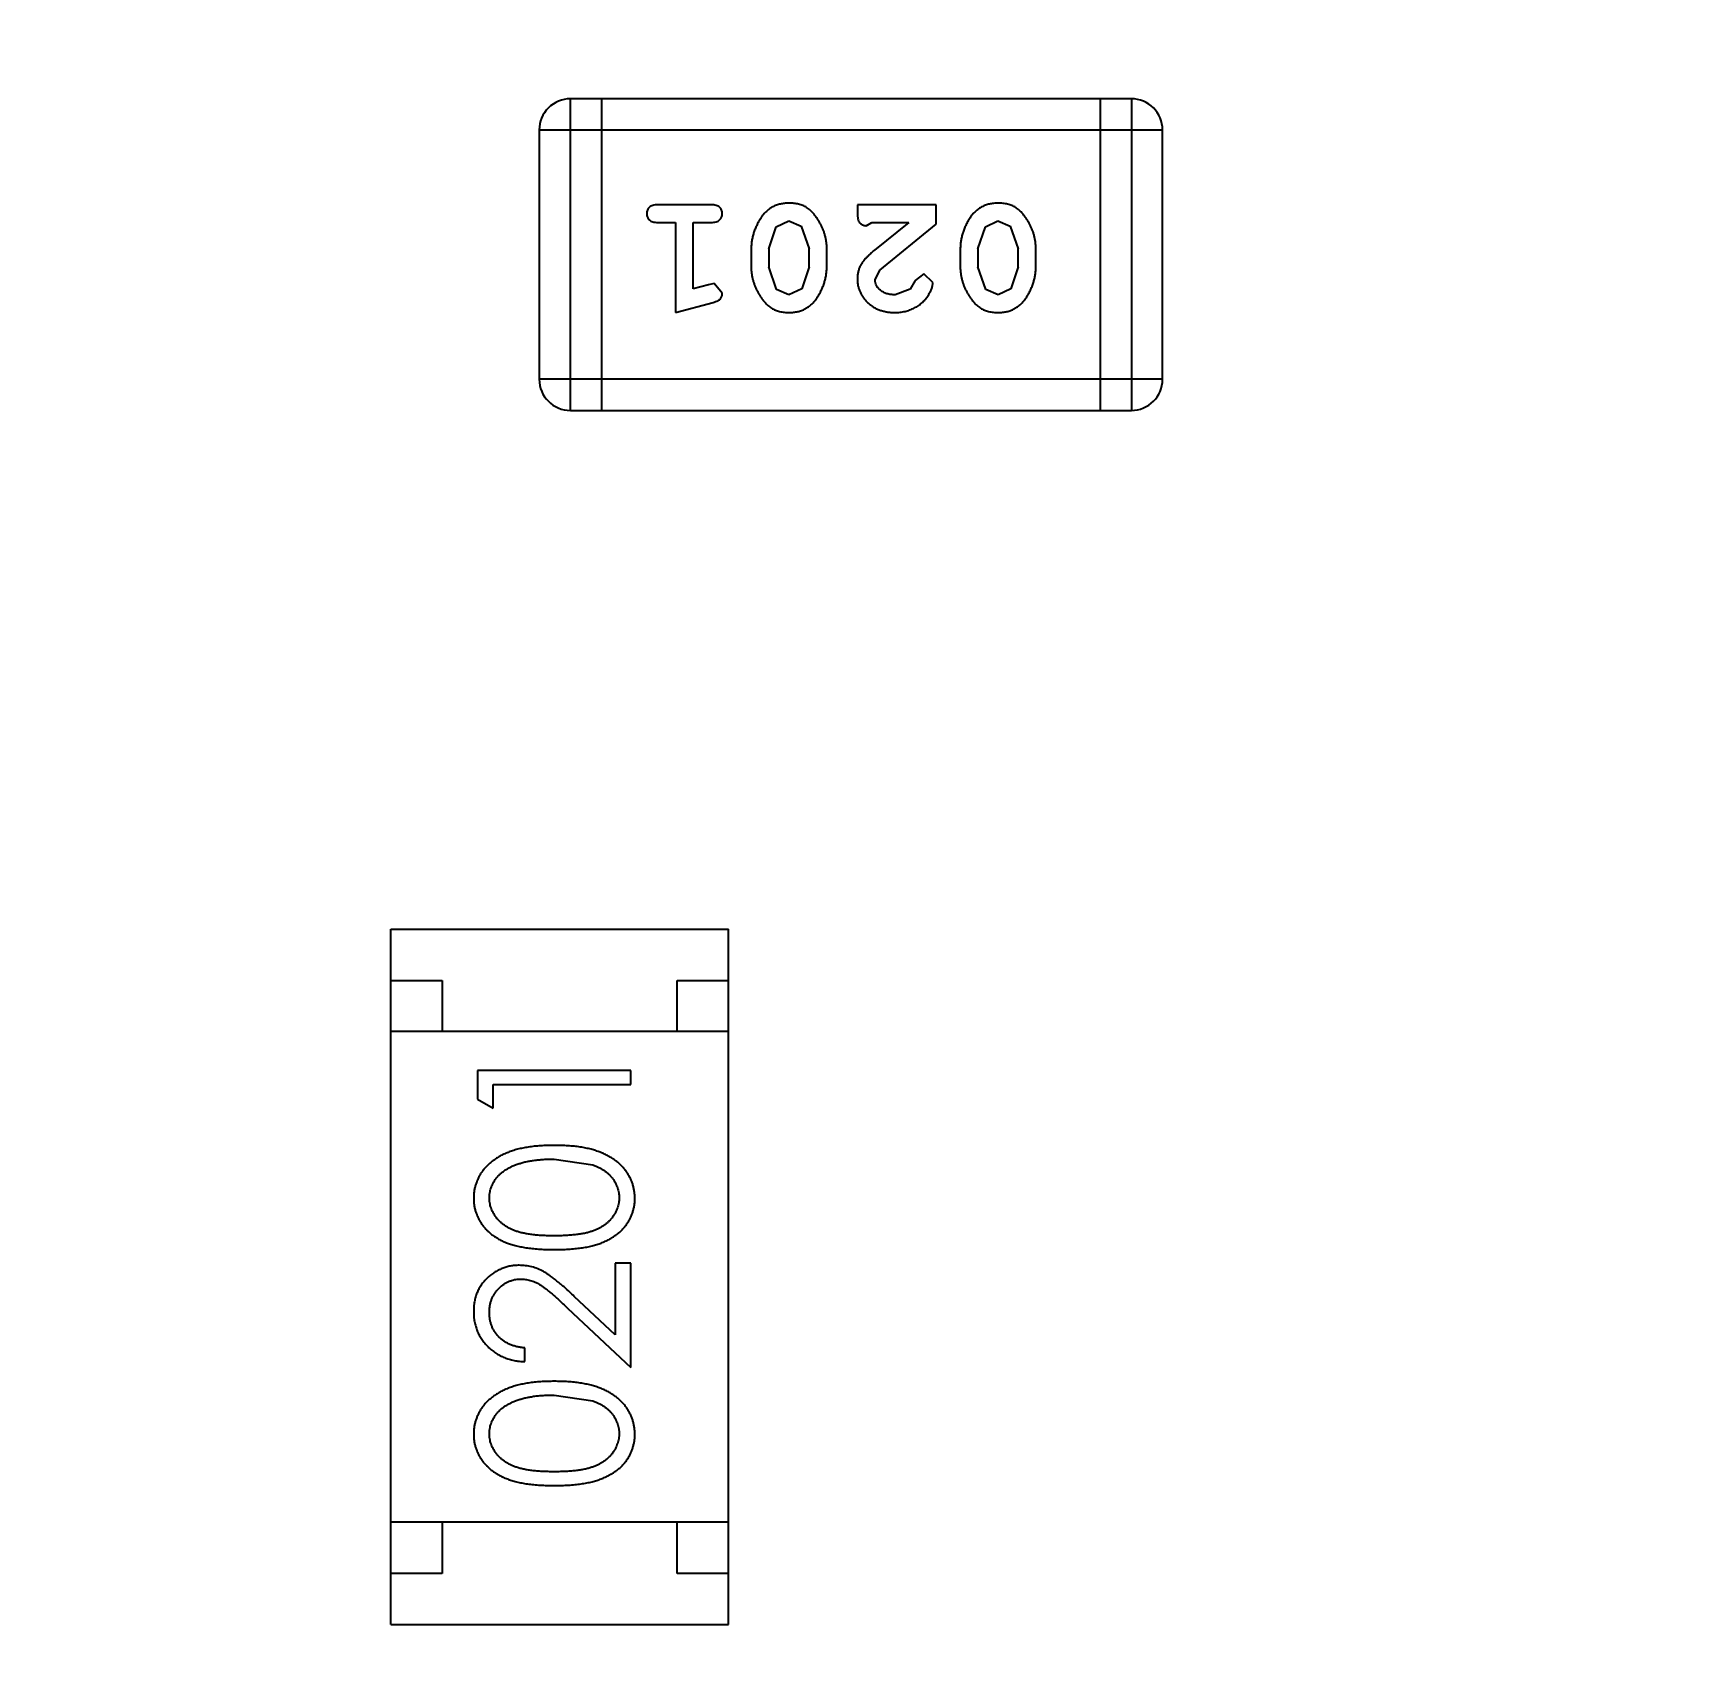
# Model space of a CAD drawing. Header units: inches. Extents: x 246 to 500, y -220 to -17.
# Drawn here: x 464.34 to 465.963, y -95.026 to -93.442 of the extents above; entities that cross this region are included whole.
import ezdxf

# ---------------------------------------------------------------- set-up
doc = ezdxf.new("R2010")
doc.units = ezdxf.units.IN
doc.header["$LTSCALE"] = 1.21
doc.header["$MEASUREMENT"] = 0
doc.header["$PDMODE"] = 3
doc.header["$PDSIZE"] = 0.3125
doc.layers.get('0').update_dxf_attribs({"linetype": 'CONTINUOUS'})
doc.layers.get('Defpoints').update_dxf_attribs({"linetype": 'CONTINUOUS'})
doc.layers.add('DIM', color=3, linetype='CONTINUOUS')
doc.styles.get("Standard").update_dxf_attribs({"font": 'txt', "width": 0.8})
doc.dimstyles.get("Standard").update_dxf_attribs({"dimtxt": 0.15625, "dimasz": 0.1875, "dimexe": 0.125, "dimexo": 0.0625, "dimgap": 0.09, "dimtad": 0, "dimtih": 1, "dimtoh": 1, "dimzin": 4, "dimdsep": 46, "dimtxsty": 'Standard', "dimblk": '_FILLED', "dimblk1": '_FILLED', "dimblk2": '_FILLED', "dimcen": 0.09, "dimazin": 1, "dimtp": 0.01, "dimtm": 0.01, "dimtfac": 1, "dimtofl": 0, "dimtmove": 0, "dimatfit": 3, "dimldrblk": '_FILLED', "dimfxl": 1, "dimtolj": 1, "dimtzin": 4, "dimarcsym": 0})

# ---------------------------------------------------------------- blocks, each defined once
blk = doc.blocks.new('_FILLED')
at = {"color": 0, "linetype": 'ByBlock'}
blk.add_solid([(0, 0), (-1, 0.16667), (-1, -0.16667)], dxfattribs=at)
blk = doc.blocks.new('*D60')
at = {"layer": 'Defpoints', "color": 0}
for p in [(481.9401, -91.8581), (457.6897, -127.8567), (492.1011, -127.8567)]:
    blk.add_point(p, dxfattribs=at)
at = {"layer": 'DIM', "color": 0, "lineweight": -2}
for p, q in [((482.0026, -91.8581), (492.2261, -91.8581)), ((492.1011, -93.8581), (492.1011, -106.8341)), ((492.1011, -125.8567), (492.1011, -112.8807)), ((457.7522, -127.8567), (492.2261, -127.8567))]:
    blk.add_line(p, q, dxfattribs=at)
at = {"layer": 'DIM', "color": 0, "lineweight": -2, "xscale": 2, "yscale": 2, "zscale": 2}
for p, rotation in [((492.1011, -91.8581), 90), ((492.1011, -127.8567), 270)]:
    blk.add_blockref('_FILLED', p, dxfattribs=dict(at, rotation=rotation))
at = {"layer": 'DIM', "color": 0, "insert": (492.1011, -109.8574), "char_height": 2, "attachment_point": 5, "rotation": 90}
blk.add_mtext('\\A1;36.00', dxfattribs=at)

msp = doc.modelspace()

# ---------------------------------------------------------------- linework, layer by layer
at = {"color": 7, "linetype": 'Continuous'}
for p, q in [((464.865, -93.8112), (464.865, -93.5064)), ((465.4137, -93.5064), (464.865, -93.5064)), ((464.8955, -93.5064), (464.8955, -93.8112)), ((465.3832, -93.5064), (465.3832, -93.8112)), ((465.4137, -93.5064), (465.4137, -93.8112)), ((464.8346, -93.5369), (464.8346, -93.7807)), ((464.8346, -93.5369), (465.4442, -93.5369)), ((465.4442, -93.7807), (465.4442, -93.5369)), ((465.0025, -93.61), (464.9506, -93.61)), ((465.1457, -93.61), (465.1457, -93.6179)), ((465.2227, -93.61), (465.1457, -93.61)), ((465.2227, -93.6289), (465.2227, -93.61)), ((464.9506, -93.6273), (464.9679, -93.6273)), ((464.9679, -93.6273), (464.9679, -93.7154)), ((464.9852, -93.6923), (464.9852, -93.6273)), ((464.9852, -93.6273), (465.0025, -93.6273)), ((465.0591, -93.6533), (465.0664, -93.6316)), ((465.0664, -93.6316), (465.0787, -93.6258)), ((465.0787, -93.6258), (465.0908, -93.6311)), ((465.0908, -93.6311), (465.0985, -93.6533)), ((465.1543, -93.6305), (465.1598, -93.6273)), ((465.1598, -93.6273), (465.196, -93.6273)), ((465.196, -93.6273), (465.1624, -93.6544)), ((465.1677, -93.6739), (465.2227, -93.6289)), ((465.2636, -93.6533), (465.2709, -93.6316)), ((465.2709, -93.6316), (465.2832, -93.6258)), ((465.2832, -93.6258), (465.2953, -93.6311)), ((465.2953, -93.6311), (465.303, -93.6533)), ((465.0418, -93.6531), (465.0418, -93.6708)), ((465.0591, -93.6533), (465.0591, -93.6706)), ((465.0985, -93.6706), (465.0985, -93.6533)), ((465.1158, -93.6708), (465.1158, -93.6531)), ((465.2463, -93.6531), (465.2463, -93.6708)), ((465.2636, -93.6533), (465.2636, -93.6706)), ((465.303, -93.6706), (465.303, -93.6533)), ((465.3203, -93.6708), (465.3203, -93.6531)), ((465.0667, -93.6928), (465.0591, -93.6706)), ((465.0985, -93.6706), (465.0912, -93.6923)), ((465.163, -93.6836), (465.1677, -93.6739)), ((465.2108, -93.6777), (465.2023, -93.6842)), ((465.2196, -93.6861), (465.2108, -93.6777)), ((465.2712, -93.6928), (465.2636, -93.6706)), ((465.303, -93.6706), (465.2957, -93.6923)), ((465.0002, -93.6882), (464.9852, -93.6923)), ((465.0056, -93.6871), (465.0002, -93.6882)), ((465.0135, -93.6964), (465.0056, -93.6871)), ((465.0788, -93.6981), (465.0667, -93.6928)), ((465.0912, -93.6923), (465.0788, -93.6981)), ((465.1973, -93.6927), (465.1825, -93.6981)), ((465.2023, -93.6842), (465.1973, -93.6927)), ((465.2834, -93.6981), (465.2712, -93.6928)), ((465.2957, -93.6923), (465.2834, -93.6981)), ((464.9679, -93.7154), (465.0045, -93.7056)), ((465.4442, -93.7807), (464.8346, -93.7807)), ((464.865, -93.8112), (465.4137, -93.8112)), ((464.6895, -94.9987), (464.6895, -94.3187)), ((464.6895, -94.3187), (465.0195, -94.3187)), ((465.0195, -94.9987), (465.0195, -94.3187)), ((464.6895, -94.3687), (464.7395, -94.3687)), ((464.7395, -94.3687), (464.7395, -94.4187)), ((464.9695, -94.4187), (464.9695, -94.3687)), ((464.9695, -94.3687), (465.0195, -94.3687)), ((465.0195, -94.4187), (464.6895, -94.4187)), ((464.7742, -94.4569), (464.7742, -94.4847)), ((464.9242, -94.4569), (464.7742, -94.4569)), ((464.9242, -94.4704), (464.9242, -94.4569)), ((464.7896, -94.4935), (464.7896, -94.4704)), ((464.7896, -94.4704), (464.9242, -94.4704)), ((464.7742, -94.4847), (464.7896, -94.4935)), ((464.8492, -94.5435), (464.8869, -94.5492)), ((464.9088, -94.6454), (464.9088, -94.7152)), ((464.9242, -94.6454), (464.9088, -94.6454)), ((464.9242, -94.7473), (464.9242, -94.6454)), ((464.9088, -94.7152), (464.8688, -94.6777)), ((464.8621, -94.6891), (464.9242, -94.7473)), ((464.8204, -94.7415), (464.8204, -94.7281)), ((464.8492, -94.7742), (464.8869, -94.7799)), ((465.0195, -94.8987), (464.6895, -94.8987)), ((464.7395, -94.8987), (464.7395, -94.9487)), ((464.9695, -94.9487), (464.9695, -94.8987)), ((464.7395, -94.9487), (464.6895, -94.9487)), ((465.0195, -94.9487), (464.9695, -94.9487)), ((464.6895, -94.9987), (465.0195, -94.9987))]:
    msp.add_line(p, q, dxfattribs=at)
for centre, start, end in [((464.865, -93.5369), 89.9999, 179.9999), ((465.4137, -93.5369), 359.9999, 89.9999), ((464.865, -93.7807), 179.9999, 269.9999), ((465.4137, -93.7807), 269.9999, 359.9999)]:
    msp.add_arc(centre, 0.0305, start, end, dxfattribs=at)
for points, knots in [([(464.9506, -93.61), (464.9497, -93.6101), (464.948, -93.6101), (464.9457, -93.6106), (464.9437, -93.6113), (464.9422, -93.6124), (464.941, -93.6137), (464.9402, -93.6152), (464.9397, -93.6169), (464.9396, -93.6181), (464.9396, -93.6187)], [0, 0, 0, 0, 0.169012, 0.317488, 0.445429, 0.560977, 0.67065, 0.776666, 0.88492, 1, 1, 1, 1]), ([(465.0135, -93.6187), (465.0135, -93.6181), (465.0134, -93.6169), (465.0129, -93.6152), (465.0121, -93.6137), (465.0109, -93.6124), (465.0094, -93.6113), (465.0074, -93.6106), (465.0051, -93.6101), (465.0034, -93.6101), (465.0025, -93.61)], [0, 0, 0, 0, 0.115051, 0.223278, 0.329269, 0.437893, 0.554681, 0.682591, 0.83103, 1, 1, 1, 1]), ([(465.0787, -93.6085), (465.0773, -93.6085), (465.0745, -93.6086), (465.0704, -93.6093), (465.0665, -93.6104), (465.063, -93.612), (465.0596, -93.614), (465.0566, -93.6165), (465.0538, -93.6195), (465.0513, -93.6229), (465.0491, -93.6265), (465.0472, -93.6301), (465.0455, -93.6339), (465.0442, -93.6376), (465.0431, -93.6414), (465.0424, -93.6453), (465.0419, -93.6492), (465.0419, -93.6518), (465.0418, -93.6531)], [0, 0, 0, 0, 0.067217, 0.131051, 0.19272, 0.252824, 0.312745, 0.373449, 0.436041, 0.501494, 0.567761, 0.632087, 0.695096, 0.757109, 0.817993, 0.878657, 0.939311, 1, 1, 1, 1]), ([(465.1158, -93.6531), (465.1158, -93.652), (465.1157, -93.6499), (465.1154, -93.6467), (465.1149, -93.6436), (465.1142, -93.6405), (465.1134, -93.6374), (465.1122, -93.6344), (465.111, -93.6315), (465.1095, -93.6286), (465.1079, -93.6259), (465.1063, -93.6233), (465.1046, -93.621), (465.103, -93.6189), (465.1013, -93.617), (465.0996, -93.6154), (465.0979, -93.6139), (465.0955, -93.6123), (465.0923, -93.6107), (465.0881, -93.6094), (465.0836, -93.6086), (465.0804, -93.6085), (465.0787, -93.6085)], [0, 0, 0, 0, 0.049886, 0.09882, 0.148132, 0.19689, 0.246038, 0.295176, 0.345305, 0.395692, 0.445312, 0.491875, 0.535813, 0.577009, 0.616081, 0.652689, 0.687585, 0.720206, 0.785062, 0.85223, 0.923759, 1, 1, 1, 1]), ([(465.2832, -93.6085), (465.2818, -93.6085), (465.279, -93.6086), (465.2749, -93.6093), (465.271, -93.6104), (465.2675, -93.612), (465.2641, -93.614), (465.2611, -93.6165), (465.2583, -93.6195), (465.2558, -93.6229), (465.2537, -93.6265), (465.2517, -93.6301), (465.25, -93.6339), (465.2487, -93.6376), (465.2477, -93.6414), (465.2469, -93.6453), (465.2464, -93.6492), (465.2464, -93.6518), (465.2463, -93.6531)], [0, 0, 0, 0, 0.067217, 0.131051, 0.19272, 0.252824, 0.312745, 0.373449, 0.436041, 0.501494, 0.567761, 0.632087, 0.695096, 0.757109, 0.817993, 0.878657, 0.939311, 1, 1, 1, 1]), ([(465.3203, -93.6531), (465.3203, -93.652), (465.3202, -93.6499), (465.3199, -93.6467), (465.3194, -93.6436), (465.3187, -93.6405), (465.3179, -93.6374), (465.3167, -93.6344), (465.3155, -93.6315), (465.314, -93.6286), (465.3124, -93.6259), (465.3108, -93.6233), (465.3091, -93.621), (465.3075, -93.6189), (465.3058, -93.617), (465.3041, -93.6154), (465.3024, -93.6139), (465.3, -93.6123), (465.2968, -93.6107), (465.2926, -93.6094), (465.2881, -93.6086), (465.2849, -93.6085), (465.2832, -93.6085)], [0, 0, 0, 0, 0.049886, 0.09882, 0.148132, 0.19689, 0.246038, 0.295176, 0.345305, 0.395692, 0.445312, 0.491875, 0.535813, 0.577009, 0.616081, 0.652689, 0.687585, 0.720206, 0.785062, 0.85223, 0.923759, 1, 1, 1, 1]), ([(464.9396, -93.6187), (464.9396, -93.6193), (464.9397, -93.6205), (464.9402, -93.6222), (464.941, -93.6237), (464.9422, -93.625), (464.9437, -93.6261), (464.9457, -93.6268), (464.948, -93.6273), (464.9497, -93.6273), (464.9506, -93.6273)], [0, 0, 0, 0, 0.11517, 0.223509, 0.328254, 0.438012, 0.553651, 0.682263, 0.830856, 1, 1, 1, 1]), ([(465.0025, -93.6273), (465.0034, -93.6273), (465.0051, -93.6273), (465.0074, -93.6268), (465.0094, -93.6261), (465.0109, -93.625), (465.0121, -93.6236), (465.0129, -93.6222), (465.0134, -93.6205), (465.0135, -93.6193), (465.0135, -93.6187)], [0, 0, 0, 0, 0.169102, 0.317658, 0.446239, 0.563118, 0.671828, 0.776546, 0.884858, 1, 1, 1, 1]), ([(465.1457, -93.6179), (465.1457, -93.619), (465.1457, -93.6209), (465.1462, -93.6236), (465.1468, -93.6259), (465.1479, -93.6276), (465.1492, -93.6289), (465.1507, -93.6298), (465.1525, -93.6304), (465.1537, -93.6305), (465.1543, -93.6305)], [0, 0, 0, 0, 0.1844, 0.34094, 0.473574, 0.586824, 0.690029, 0.789175, 0.890445, 1, 1, 1, 1]), ([(465.1624, -93.6544), (465.1615, -93.6552), (465.1599, -93.6566), (465.1575, -93.6589), (465.1554, -93.661), (465.1535, -93.6629), (465.1519, -93.6648), (465.1505, -93.6666), (465.1494, -93.6682), (465.1483, -93.6703), (465.1472, -93.6728), (465.1463, -93.676), (465.1457, -93.6793), (465.1457, -93.6815), (465.1457, -93.6827)], [0, 0, 0, 0, 0.103002, 0.197728, 0.285279, 0.365235, 0.437224, 0.502446, 0.560545, 0.611446, 0.707576, 0.80349, 0.900532, 1, 1, 1, 1]), ([(465.0418, -93.6708), (465.0419, -93.6719), (465.0419, -93.674), (465.0422, -93.6772), (465.0427, -93.6804), (465.0434, -93.6835), (465.0443, -93.6865), (465.0454, -93.6895), (465.0467, -93.6925), (465.0482, -93.6954), (465.0498, -93.6981), (465.0514, -93.7007), (465.0531, -93.703), (465.0548, -93.7051), (465.0565, -93.7069), (465.0582, -93.7086), (465.0599, -93.71), (465.0623, -93.7116), (465.0655, -93.7132), (465.0696, -93.7145), (465.0742, -93.7153), (465.0773, -93.7154), (465.079, -93.7154)], [0, 0, 0, 0, 0.049855, 0.099516, 0.148482, 0.19758, 0.246804, 0.296268, 0.346517, 0.397047, 0.446826, 0.49336, 0.537801, 0.579207, 0.617974, 0.654833, 0.689171, 0.722088, 0.786392, 0.853518, 0.924186, 1, 1, 1, 1]), ([(465.079, -93.7154), (465.0804, -93.7154), (465.0832, -93.7153), (465.0873, -93.7146), (465.0911, -93.7135), (465.0947, -93.7119), (465.098, -93.7098), (465.1011, -93.7073), (465.1039, -93.7044), (465.1063, -93.701), (465.1085, -93.6974), (465.1104, -93.6937), (465.1121, -93.69), (465.1134, -93.6862), (465.1145, -93.6824), (465.1152, -93.6786), (465.1157, -93.6747), (465.1157, -93.6721), (465.1158, -93.6708)], [0, 0, 0, 0, 0.06692, 0.130834, 0.19258, 0.252759, 0.312631, 0.373411, 0.436359, 0.501894, 0.568244, 0.632472, 0.69556, 0.757163, 0.818592, 0.878885, 0.939235, 1, 1, 1, 1]), ([(465.2463, -93.6708), (465.2464, -93.6719), (465.2464, -93.674), (465.2467, -93.6772), (465.2472, -93.6804), (465.2479, -93.6835), (465.2488, -93.6865), (465.2499, -93.6895), (465.2512, -93.6925), (465.2527, -93.6954), (465.2543, -93.6981), (465.256, -93.7007), (465.2576, -93.703), (465.2593, -93.7051), (465.261, -93.7069), (465.2627, -93.7086), (465.2644, -93.71), (465.2668, -93.7116), (465.27, -93.7132), (465.2741, -93.7145), (465.2787, -93.7153), (465.2818, -93.7154), (465.2835, -93.7154)], [0, 0, 0, 0, 0.049855, 0.099516, 0.148482, 0.19758, 0.246804, 0.296268, 0.346517, 0.397047, 0.446826, 0.49336, 0.537801, 0.579207, 0.617974, 0.654833, 0.689171, 0.722088, 0.786392, 0.853518, 0.924186, 1, 1, 1, 1]), ([(465.2835, -93.7154), (465.2849, -93.7154), (465.2877, -93.7153), (465.2918, -93.7146), (465.2956, -93.7135), (465.2992, -93.7119), (465.3025, -93.7098), (465.3056, -93.7073), (465.3084, -93.7044), (465.3108, -93.701), (465.313, -93.6974), (465.3149, -93.6937), (465.3166, -93.69), (465.3179, -93.6862), (465.319, -93.6824), (465.3197, -93.6786), (465.3202, -93.6747), (465.3203, -93.6721), (465.3203, -93.6708)], [0, 0, 0, 0, 0.06692, 0.130834, 0.19258, 0.252759, 0.312631, 0.373411, 0.436359, 0.501894, 0.568244, 0.632472, 0.69556, 0.757163, 0.818592, 0.878885, 0.939235, 1, 1, 1, 1]), ([(465.0045, -93.7056), (465.0053, -93.7053), (465.0069, -93.7048), (465.009, -93.704), (465.0106, -93.7031), (465.0118, -93.702), (465.0126, -93.7009), (465.0131, -93.6995), (465.0135, -93.698), (465.0135, -93.6969), (465.0135, -93.6964)], [0, 0, 0, 0, 0.187321, 0.344927, 0.475328, 0.579604, 0.674244, 0.773631, 0.882025, 1, 1, 1, 1]), ([(465.1457, -93.6827), (465.1457, -93.6838), (465.1458, -93.686), (465.1462, -93.6892), (465.1471, -93.6923), (465.1482, -93.6953), (465.1497, -93.6982), (465.1514, -93.7009), (465.1535, -93.7035), (465.1559, -93.7059), (465.1586, -93.7081), (465.1614, -93.7101), (465.1645, -93.7118), (465.1677, -93.7131), (465.1711, -93.7141), (465.1747, -93.7149), (465.1784, -93.7154), (465.181, -93.7154), (465.1823, -93.7154)], [0, 0, 0, 0, 0.060981, 0.120256, 0.178148, 0.236115, 0.293993, 0.352864, 0.413358, 0.476056, 0.539296, 0.602396, 0.665116, 0.728325, 0.792919, 0.859317, 0.928302, 1, 1, 1, 1]), ([(465.1825, -93.6981), (465.1811, -93.6981), (465.1784, -93.698), (465.1745, -93.6971), (465.1712, -93.6958), (465.1683, -93.6938), (465.166, -93.6916), (465.1642, -93.6891), (465.1632, -93.6864), (465.163, -93.6845), (465.163, -93.6836)], [0, 0, 0, 0, 0.156344, 0.299348, 0.4327, 0.561, 0.682299, 0.791883, 0.89611, 1, 1, 1, 1]), ([(465.1823, -93.7154), (465.184, -93.7154), (465.1874, -93.7153), (465.1923, -93.7144), (465.1971, -93.713), (465.2016, -93.711), (465.2057, -93.7086), (465.2094, -93.7057), (465.2125, -93.7024), (465.215, -93.6989), (465.217, -93.6953), (465.2185, -93.692), (465.2194, -93.689), (465.2195, -93.687), (465.2196, -93.6861)], [0, 0, 0, 0, 0.098286, 0.193983, 0.289056, 0.384352, 0.477435, 0.566197, 0.652355, 0.737986, 0.818188, 0.887401, 0.94802, 1, 1, 1, 1]), ([(464.8493, -94.53), (464.847, -94.53), (464.8425, -94.5301), (464.8359, -94.5304), (464.8297, -94.5309), (464.8239, -94.5317), (464.8184, -94.5326), (464.8133, -94.5338), (464.8085, -94.5352), (464.8041, -94.5368), (464.8, -94.5386), (464.7962, -94.5405), (464.7926, -94.5426), (464.7893, -94.5449), (464.7863, -94.5473), (464.7835, -94.5499), (464.781, -94.5526), (464.7787, -94.5555), (464.7767, -94.5584), (464.775, -94.5615), (464.7736, -94.5647), (464.7724, -94.568), (464.7715, -94.5713), (464.7708, -94.5747), (464.7704, -94.5782), (464.7704, -94.5806), (464.7704, -94.5818)], [0, 0, 0, 0, 0.065278, 0.127205, 0.186168, 0.241675, 0.294115, 0.343609, 0.390387, 0.434463, 0.476646, 0.517002, 0.555936, 0.593716, 0.630057, 0.665601, 0.700745, 0.734917, 0.768681, 0.802087, 0.834849, 0.867433, 0.900138, 0.932806, 0.966212, 1, 1, 1, 1]), ([(464.928, -94.5818), (464.928, -94.5806), (464.928, -94.5782), (464.9275, -94.5747), (464.9269, -94.5713), (464.926, -94.5679), (464.9247, -94.5647), (464.9233, -94.5615), (464.9215, -94.5584), (464.9196, -94.5554), (464.9173, -94.5525), (464.9148, -94.5497), (464.912, -94.5471), (464.909, -94.5447), (464.9057, -94.5425), (464.9021, -94.5404), (464.8983, -94.5385), (464.8942, -94.5367), (464.8898, -94.5351), (464.8851, -94.5338), (464.88, -94.5326), (464.8746, -94.5316), (464.8687, -94.5309), (464.8626, -94.5304), (464.856, -94.5301), (464.8516, -94.53), (464.8493, -94.53)], [0, 0, 0, 0, 0.033824, 0.067298, 0.10028, 0.133019, 0.165736, 0.198792, 0.232372, 0.266409, 0.301016, 0.336196, 0.371972, 0.408574, 0.446394, 0.485225, 0.525372, 0.567224, 0.611081, 0.65775, 0.70702, 0.759235, 0.814484, 0.873227, 0.934937, 1, 1, 1, 1]), ([(464.7857, -94.5813), (464.7858, -94.5797), (464.786, -94.5764), (464.7872, -94.5716), (464.7894, -94.5669), (464.7917, -94.5631), (464.794, -94.5603), (464.796, -94.5582), (464.7982, -94.5563), (464.8007, -94.5545), (464.8034, -94.5528), (464.8064, -94.5512), (464.8096, -94.5498), (464.813, -94.5485), (464.8167, -94.5473), (464.8206, -94.5462), (464.8247, -94.5454), (464.8291, -94.5447), (464.8338, -94.5442), (464.8387, -94.5437), (464.8439, -94.5435), (464.8474, -94.5435), (464.8492, -94.5435)], [0, 0, 0, 0, 0.059689, 0.119507, 0.181075, 0.246162, 0.279894, 0.314468, 0.350403, 0.387474, 0.426147, 0.466624, 0.508745, 0.553328, 0.600058, 0.649177, 0.700552, 0.754894, 0.811825, 0.871514, 0.934319, 1, 1, 1, 1]), ([(464.8869, -94.5492), (464.888, -94.5495), (464.89, -94.5503), (464.8929, -94.5516), (464.8957, -94.5531), (464.8982, -94.5547), (464.9005, -94.5564), (464.9026, -94.5583), (464.9045, -94.5603), (464.9068, -94.5631), (464.9091, -94.5668), (464.9111, -94.5715), (464.9125, -94.5764), (464.9126, -94.5797), (464.9127, -94.5813)], [0, 0, 0, 0, 0.075949, 0.148549, 0.218996, 0.286119, 0.351826, 0.416074, 0.478265, 0.540325, 0.660405, 0.774606, 0.887187, 1, 1, 1, 1]), ([(464.7704, -94.5818), (464.7704, -94.583), (464.7704, -94.5853), (464.7708, -94.5888), (464.7715, -94.5921), (464.7724, -94.5954), (464.7736, -94.5986), (464.775, -94.6017), (464.7768, -94.6048), (464.7787, -94.6077), (464.7809, -94.6105), (464.7834, -94.6132), (464.7861, -94.6157), (464.789, -94.618), (464.7923, -94.6201), (464.7957, -94.6222), (464.7994, -94.624), (464.8034, -94.6257), (464.8077, -94.6271), (464.8124, -94.6284), (464.8175, -94.6295), (464.823, -94.6304), (464.829, -94.6311), (464.8354, -94.6316), (464.8422, -94.6319), (464.8469, -94.6319), (464.8493, -94.6319)], [0, 0, 0, 0, 0.033742, 0.066533, 0.099153, 0.13154, 0.164087, 0.196563, 0.229707, 0.263315, 0.297504, 0.331686, 0.366482, 0.4021, 0.438958, 0.476748, 0.515985, 0.556589, 0.599519, 0.645765, 0.695487, 0.748721, 0.805687, 0.866754, 0.931405, 1, 1, 1, 1]), ([(464.8492, -94.6185), (464.8472, -94.6185), (464.8433, -94.6185), (464.8376, -94.6182), (464.8323, -94.6179), (464.8274, -94.6173), (464.8229, -94.6167), (464.8188, -94.6159), (464.815, -94.615), (464.8116, -94.6139), (464.8085, -94.6127), (464.8056, -94.6113), (464.8029, -94.6098), (464.8004, -94.6082), (464.798, -94.6064), (464.7959, -94.6045), (464.794, -94.6025), (464.7917, -94.5997), (464.7894, -94.5959), (464.7872, -94.5912), (464.786, -94.5863), (464.7858, -94.583), (464.7857, -94.5813)], [0, 0, 0, 0, 0.073302, 0.142286, 0.206253, 0.266017, 0.321612, 0.372532, 0.419497, 0.462398, 0.502825, 0.541489, 0.579034, 0.615143, 0.650298, 0.684912, 0.718701, 0.752189, 0.817245, 0.879117, 0.939613, 1, 1, 1, 1]), ([(464.9127, -94.5813), (464.9126, -94.583), (464.9124, -94.5863), (464.9111, -94.5912), (464.909, -94.5959), (464.9067, -94.5997), (464.9044, -94.6025), (464.9024, -94.6046), (464.9003, -94.6065), (464.898, -94.6082), (464.8955, -94.6099), (464.8928, -94.6113), (464.8899, -94.6127), (464.8867, -94.6139), (464.8833, -94.615), (464.8796, -94.616), (464.8754, -94.6167), (464.8709, -94.6174), (464.866, -94.6178), (464.8607, -94.6182), (464.8551, -94.6185), (464.8512, -94.6185), (464.8492, -94.6185)], [0, 0, 0, 0, 0.060034, 0.120278, 0.182348, 0.247919, 0.281641, 0.315701, 0.350322, 0.385703, 0.421819, 0.459196, 0.497866, 0.538301, 0.58121, 0.628183, 0.679403, 0.734699, 0.794074, 0.858416, 0.927049, 1, 1, 1, 1]), ([(464.8493, -94.6319), (464.8516, -94.6319), (464.8563, -94.6319), (464.8631, -94.6316), (464.8694, -94.6311), (464.8753, -94.6304), (464.8809, -94.6295), (464.886, -94.6284), (464.8908, -94.6271), (464.8951, -94.6256), (464.8991, -94.6239), (464.9028, -94.622), (464.9063, -94.62), (464.9095, -94.6178), (464.9125, -94.6155), (464.9152, -94.6131), (464.9176, -94.6104), (464.9198, -94.6076), (464.9217, -94.6047), (464.9234, -94.6017), (464.9249, -94.5986), (464.926, -94.5954), (464.9269, -94.5921), (464.9276, -94.5888), (464.928, -94.5853), (464.928, -94.583), (464.928, -94.5818)], [0, 0, 0, 0, 0.068113, 0.132564, 0.193427, 0.250218, 0.303569, 0.353576, 0.400235, 0.443586, 0.484619, 0.524292, 0.56238, 0.599049, 0.63494, 0.669782, 0.704009, 0.737842, 0.771098, 0.803896, 0.836415, 0.868639, 0.900715, 0.933378, 0.966213, 1, 1, 1, 1]), ([(464.8149, -94.6473), (464.8135, -94.6474), (464.8105, -94.6474), (464.8062, -94.648), (464.8021, -94.649), (464.7981, -94.6504), (464.7942, -94.6522), (464.7905, -94.6543), (464.7869, -94.6569), (464.7836, -94.6598), (464.7805, -94.663), (464.7778, -94.6666), (464.7755, -94.6703), (464.7736, -94.6743), (464.7721, -94.6785), (464.7711, -94.683), (464.7705, -94.6878), (464.7704, -94.691), (464.7704, -94.6926)], [0, 0, 0, 0, 0.06271, 0.123347, 0.183401, 0.242828, 0.302097, 0.36242, 0.423725, 0.487032, 0.550491, 0.612709, 0.674265, 0.73617, 0.799211, 0.863483, 0.930525, 1, 1, 1, 1]), ([(464.8688, -94.6777), (464.8672, -94.6762), (464.8643, -94.6735), (464.8599, -94.6695), (464.8558, -94.666), (464.8519, -94.6628), (464.8483, -94.6599), (464.8449, -94.6574), (464.8417, -94.6553), (464.8379, -94.653), (464.8332, -94.6507), (464.8273, -94.6488), (464.8212, -94.6475), (464.817, -94.6474), (464.8149, -94.6473)], [0, 0, 0, 0, 0.09953, 0.192079, 0.277712, 0.357454, 0.429648, 0.495771, 0.555538, 0.608657, 0.707578, 0.804328, 0.901298, 1, 1, 1, 1]), ([(464.7857, -94.6933), (464.7858, -94.6922), (464.7858, -94.69), (464.7863, -94.6868), (464.7869, -94.6837), (464.7879, -94.6807), (464.7892, -94.6779), (464.7908, -94.6752), (464.7926, -94.6726), (464.7947, -94.6702), (464.797, -94.668), (464.7994, -94.6661), (464.8019, -94.6644), (464.8045, -94.6631), (464.8073, -94.6621), (464.8102, -94.6613), (464.8131, -94.6609), (464.8151, -94.6608), (464.8161, -94.6608)], [0, 0, 0, 0, 0.068027, 0.133505, 0.19695, 0.26027, 0.322741, 0.384982, 0.448465, 0.513424, 0.578224, 0.640011, 0.700094, 0.760067, 0.819012, 0.877878, 0.938035, 1, 1, 1, 1]), ([(464.8161, -94.6608), (464.8178, -94.6608), (464.821, -94.661), (464.8258, -94.662), (464.8305, -94.6637), (464.8343, -94.6657), (464.8374, -94.6677), (464.8401, -94.6696), (464.843, -94.672), (464.8463, -94.6746), (464.8498, -94.6777), (464.8537, -94.6812), (464.8578, -94.685), (464.8606, -94.6877), (464.8621, -94.6891)], [0, 0, 0, 0, 0.088014, 0.174976, 0.2638, 0.355443, 0.406413, 0.465519, 0.533076, 0.609353, 0.693899, 0.787171, 0.889197, 1, 1, 1, 1]), ([(464.7704, -94.6926), (464.7704, -94.6943), (464.7705, -94.6976), (464.7711, -94.7024), (464.7723, -94.7071), (464.7738, -94.7115), (464.7758, -94.7157), (464.7782, -94.7197), (464.7811, -94.7235), (464.7844, -94.7271), (464.788, -94.7304), (464.7919, -94.7332), (464.796, -94.7357), (464.8004, -94.7377), (464.8051, -94.7393), (464.8099, -94.7405), (464.8151, -94.7413), (464.8186, -94.7415), (464.8204, -94.7415)], [0, 0, 0, 0, 0.06445, 0.126725, 0.187421, 0.247417, 0.306749, 0.366595, 0.427749, 0.490235, 0.553031, 0.614805, 0.676505, 0.738096, 0.801021, 0.864897, 0.931209, 1, 1, 1, 1]), ([(464.8204, -94.7281), (464.819, -94.728), (464.8164, -94.7277), (464.8126, -94.727), (464.8091, -94.726), (464.8058, -94.7248), (464.8027, -94.7233), (464.7998, -94.7215), (464.7972, -94.7195), (464.7948, -94.7173), (464.7927, -94.7148), (464.7908, -94.7122), (464.7892, -94.7094), (464.788, -94.7065), (464.787, -94.7034), (464.7863, -94.7002), (464.7858, -94.6968), (464.7858, -94.6945), (464.7857, -94.6933)], [0, 0, 0, 0, 0.073648, 0.143686, 0.210962, 0.275557, 0.338064, 0.399311, 0.4594, 0.51934, 0.579024, 0.637809, 0.695959, 0.754122, 0.813113, 0.873453, 0.935561, 1, 1, 1, 1]), ([(464.8493, -94.7608), (464.847, -94.7608), (464.8425, -94.7609), (464.8359, -94.7611), (464.8297, -94.7617), (464.8239, -94.7624), (464.8184, -94.7634), (464.8133, -94.7645), (464.8085, -94.766), (464.8041, -94.7675), (464.8, -94.7694), (464.7962, -94.7713), (464.7926, -94.7734), (464.7893, -94.7756), (464.7863, -94.7781), (464.7835, -94.7806), (464.781, -94.7833), (464.7787, -94.7862), (464.7767, -94.7892), (464.775, -94.7923), (464.7736, -94.7955), (464.7724, -94.7987), (464.7715, -94.8021), (464.7708, -94.8055), (464.7704, -94.809), (464.7704, -94.8114), (464.7704, -94.8126)], [0, 0, 0, 0, 0.065278, 0.127205, 0.186168, 0.241675, 0.294115, 0.343609, 0.390387, 0.434463, 0.476646, 0.517002, 0.555936, 0.593716, 0.630057, 0.665601, 0.700745, 0.734917, 0.768681, 0.802087, 0.834849, 0.867433, 0.900138, 0.932806, 0.966212, 1, 1, 1, 1]), ([(464.928, -94.8126), (464.928, -94.8114), (464.928, -94.809), (464.9275, -94.8055), (464.9269, -94.802), (464.926, -94.7987), (464.9247, -94.7954), (464.9233, -94.7922), (464.9215, -94.7891), (464.9196, -94.7861), (464.9173, -94.7832), (464.9148, -94.7805), (464.912, -94.7779), (464.909, -94.7755), (464.9057, -94.7732), (464.9021, -94.7712), (464.8983, -94.7692), (464.8942, -94.7675), (464.8898, -94.7659), (464.8851, -94.7645), (464.88, -94.7634), (464.8746, -94.7624), (464.8687, -94.7617), (464.8626, -94.7611), (464.856, -94.7609), (464.8516, -94.7608), (464.8493, -94.7608)], [0, 0, 0, 0, 0.033824, 0.067298, 0.10028, 0.133019, 0.165736, 0.198792, 0.232372, 0.266409, 0.301016, 0.336196, 0.371972, 0.408574, 0.446394, 0.485225, 0.525372, 0.567224, 0.611081, 0.65775, 0.70702, 0.759235, 0.814484, 0.873227, 0.934937, 1, 1, 1, 1]), ([(464.7857, -94.8121), (464.7858, -94.8105), (464.786, -94.8072), (464.7872, -94.8023), (464.7894, -94.7977), (464.7917, -94.7939), (464.794, -94.791), (464.796, -94.789), (464.7982, -94.787), (464.8007, -94.7852), (464.8034, -94.7836), (464.8064, -94.782), (464.8096, -94.7806), (464.813, -94.7792), (464.8167, -94.7781), (464.8206, -94.777), (464.8247, -94.7762), (464.8291, -94.7754), (464.8338, -94.7749), (464.8387, -94.7745), (464.8439, -94.7743), (464.8474, -94.7743), (464.8492, -94.7742)], [0, 0, 0, 0, 0.059689, 0.119507, 0.181075, 0.246162, 0.279894, 0.314468, 0.350403, 0.387474, 0.426147, 0.466624, 0.508745, 0.553328, 0.600058, 0.649177, 0.700552, 0.754894, 0.811825, 0.871514, 0.934319, 1, 1, 1, 1]), ([(464.8869, -94.7799), (464.888, -94.7803), (464.89, -94.7811), (464.8929, -94.7824), (464.8957, -94.7839), (464.8982, -94.7855), (464.9005, -94.7872), (464.9026, -94.7891), (464.9045, -94.7911), (464.9068, -94.7939), (464.9091, -94.7976), (464.9111, -94.8023), (464.9125, -94.8071), (464.9126, -94.8104), (464.9127, -94.8121)], [0, 0, 0, 0, 0.075949, 0.148549, 0.218996, 0.286119, 0.351826, 0.416074, 0.478265, 0.540325, 0.660405, 0.774606, 0.887187, 1, 1, 1, 1]), ([(464.7704, -94.8126), (464.7704, -94.8137), (464.7704, -94.8161), (464.7708, -94.8195), (464.7715, -94.8229), (464.7724, -94.8262), (464.7736, -94.8294), (464.775, -94.8325), (464.7768, -94.8355), (464.7787, -94.8385), (464.7809, -94.8413), (464.7834, -94.844), (464.7861, -94.8464), (464.789, -94.8488), (464.7923, -94.8509), (464.7957, -94.8529), (464.7994, -94.8548), (464.8034, -94.8564), (464.8077, -94.8579), (464.8124, -94.8592), (464.8175, -94.8603), (464.823, -94.8612), (464.829, -94.8619), (464.8354, -94.8624), (464.8422, -94.8627), (464.8469, -94.8627), (464.8493, -94.8627)], [0, 0, 0, 0, 0.033742, 0.066533, 0.099153, 0.13154, 0.164087, 0.196563, 0.229707, 0.263315, 0.297504, 0.331686, 0.366482, 0.4021, 0.438958, 0.476748, 0.515985, 0.556589, 0.599519, 0.645765, 0.695487, 0.748721, 0.805687, 0.866754, 0.931405, 1, 1, 1, 1]), ([(464.8492, -94.8492), (464.8472, -94.8492), (464.8433, -94.8492), (464.8376, -94.849), (464.8323, -94.8486), (464.8274, -94.8481), (464.8229, -94.8475), (464.8188, -94.8467), (464.815, -94.8458), (464.8116, -94.8447), (464.8085, -94.8434), (464.8056, -94.8421), (464.8029, -94.8406), (464.8004, -94.8389), (464.798, -94.8372), (464.7959, -94.8353), (464.794, -94.8333), (464.7917, -94.8304), (464.7894, -94.8267), (464.7872, -94.822), (464.786, -94.8171), (464.7858, -94.8138), (464.7857, -94.8121)], [0, 0, 0, 0, 0.073302, 0.142286, 0.206253, 0.266017, 0.321612, 0.372532, 0.419497, 0.462398, 0.502825, 0.541489, 0.579034, 0.615143, 0.650298, 0.684912, 0.718701, 0.752189, 0.817245, 0.879117, 0.939613, 1, 1, 1, 1]), ([(464.9127, -94.8121), (464.9126, -94.8138), (464.9124, -94.8171), (464.9111, -94.8219), (464.909, -94.8267), (464.9067, -94.8304), (464.9044, -94.8333), (464.9024, -94.8353), (464.9003, -94.8372), (464.898, -94.839), (464.8955, -94.8406), (464.8928, -94.8421), (464.8899, -94.8435), (464.8867, -94.8447), (464.8833, -94.8458), (464.8796, -94.8467), (464.8754, -94.8475), (464.8709, -94.8482), (464.866, -94.8486), (464.8607, -94.849), (464.8551, -94.8492), (464.8512, -94.8492), (464.8492, -94.8492)], [0, 0, 0, 0, 0.060034, 0.120278, 0.182348, 0.247919, 0.281641, 0.315701, 0.350322, 0.385703, 0.421819, 0.459196, 0.497866, 0.538301, 0.58121, 0.628183, 0.679403, 0.734699, 0.794074, 0.858416, 0.927049, 1, 1, 1, 1]), ([(464.8493, -94.8627), (464.8516, -94.8627), (464.8563, -94.8627), (464.8631, -94.8624), (464.8694, -94.8619), (464.8753, -94.8611), (464.8809, -94.8602), (464.886, -94.8592), (464.8908, -94.8579), (464.8951, -94.8563), (464.8991, -94.8546), (464.9028, -94.8528), (464.9063, -94.8508), (464.9095, -94.8486), (464.9125, -94.8463), (464.9152, -94.8438), (464.9176, -94.8412), (464.9198, -94.8384), (464.9217, -94.8355), (464.9234, -94.8324), (464.9249, -94.8294), (464.926, -94.8261), (464.9269, -94.8229), (464.9276, -94.8195), (464.928, -94.8161), (464.928, -94.8137), (464.928, -94.8126)], [0, 0, 0, 0, 0.068113, 0.132564, 0.193427, 0.250218, 0.303569, 0.353576, 0.400235, 0.443586, 0.484619, 0.524292, 0.56238, 0.599049, 0.63494, 0.669782, 0.704009, 0.737842, 0.771098, 0.803896, 0.836415, 0.868639, 0.900715, 0.933378, 0.966213, 1, 1, 1, 1])]:
    msp.add_open_spline(points, degree=3, knots=knots, dxfattribs=at)

# ---------------------------------------------------------------- dimensions: what is measured, and where the dimension line sits
at = {"layer": 'DIM'}
dim = msp.add_linear_dim(base=(492.1011, -127.8567), p1=(481.9401, -91.8581), p2=(457.6897, -127.8567), angle=90, dimstyle='Standard', override={"dimtxt": 2, "dimasz": 2, "dimtih": 0, "dimtoh": 0, "dimzin": 0, "dimcen": 0.198, "dimadec": 0, "dimazin": 0, "dimtp": 0, "dimtm": 0, "dimtdec": 4, "dimtzin": 0}, dxfattribs=at)
dim.commit()
dim.dimension.update_dxf_attribs({"geometry": '*D60', "text_midpoint": (492.1011, -109.8574)})

doc.saveas('drawing.dxf')
